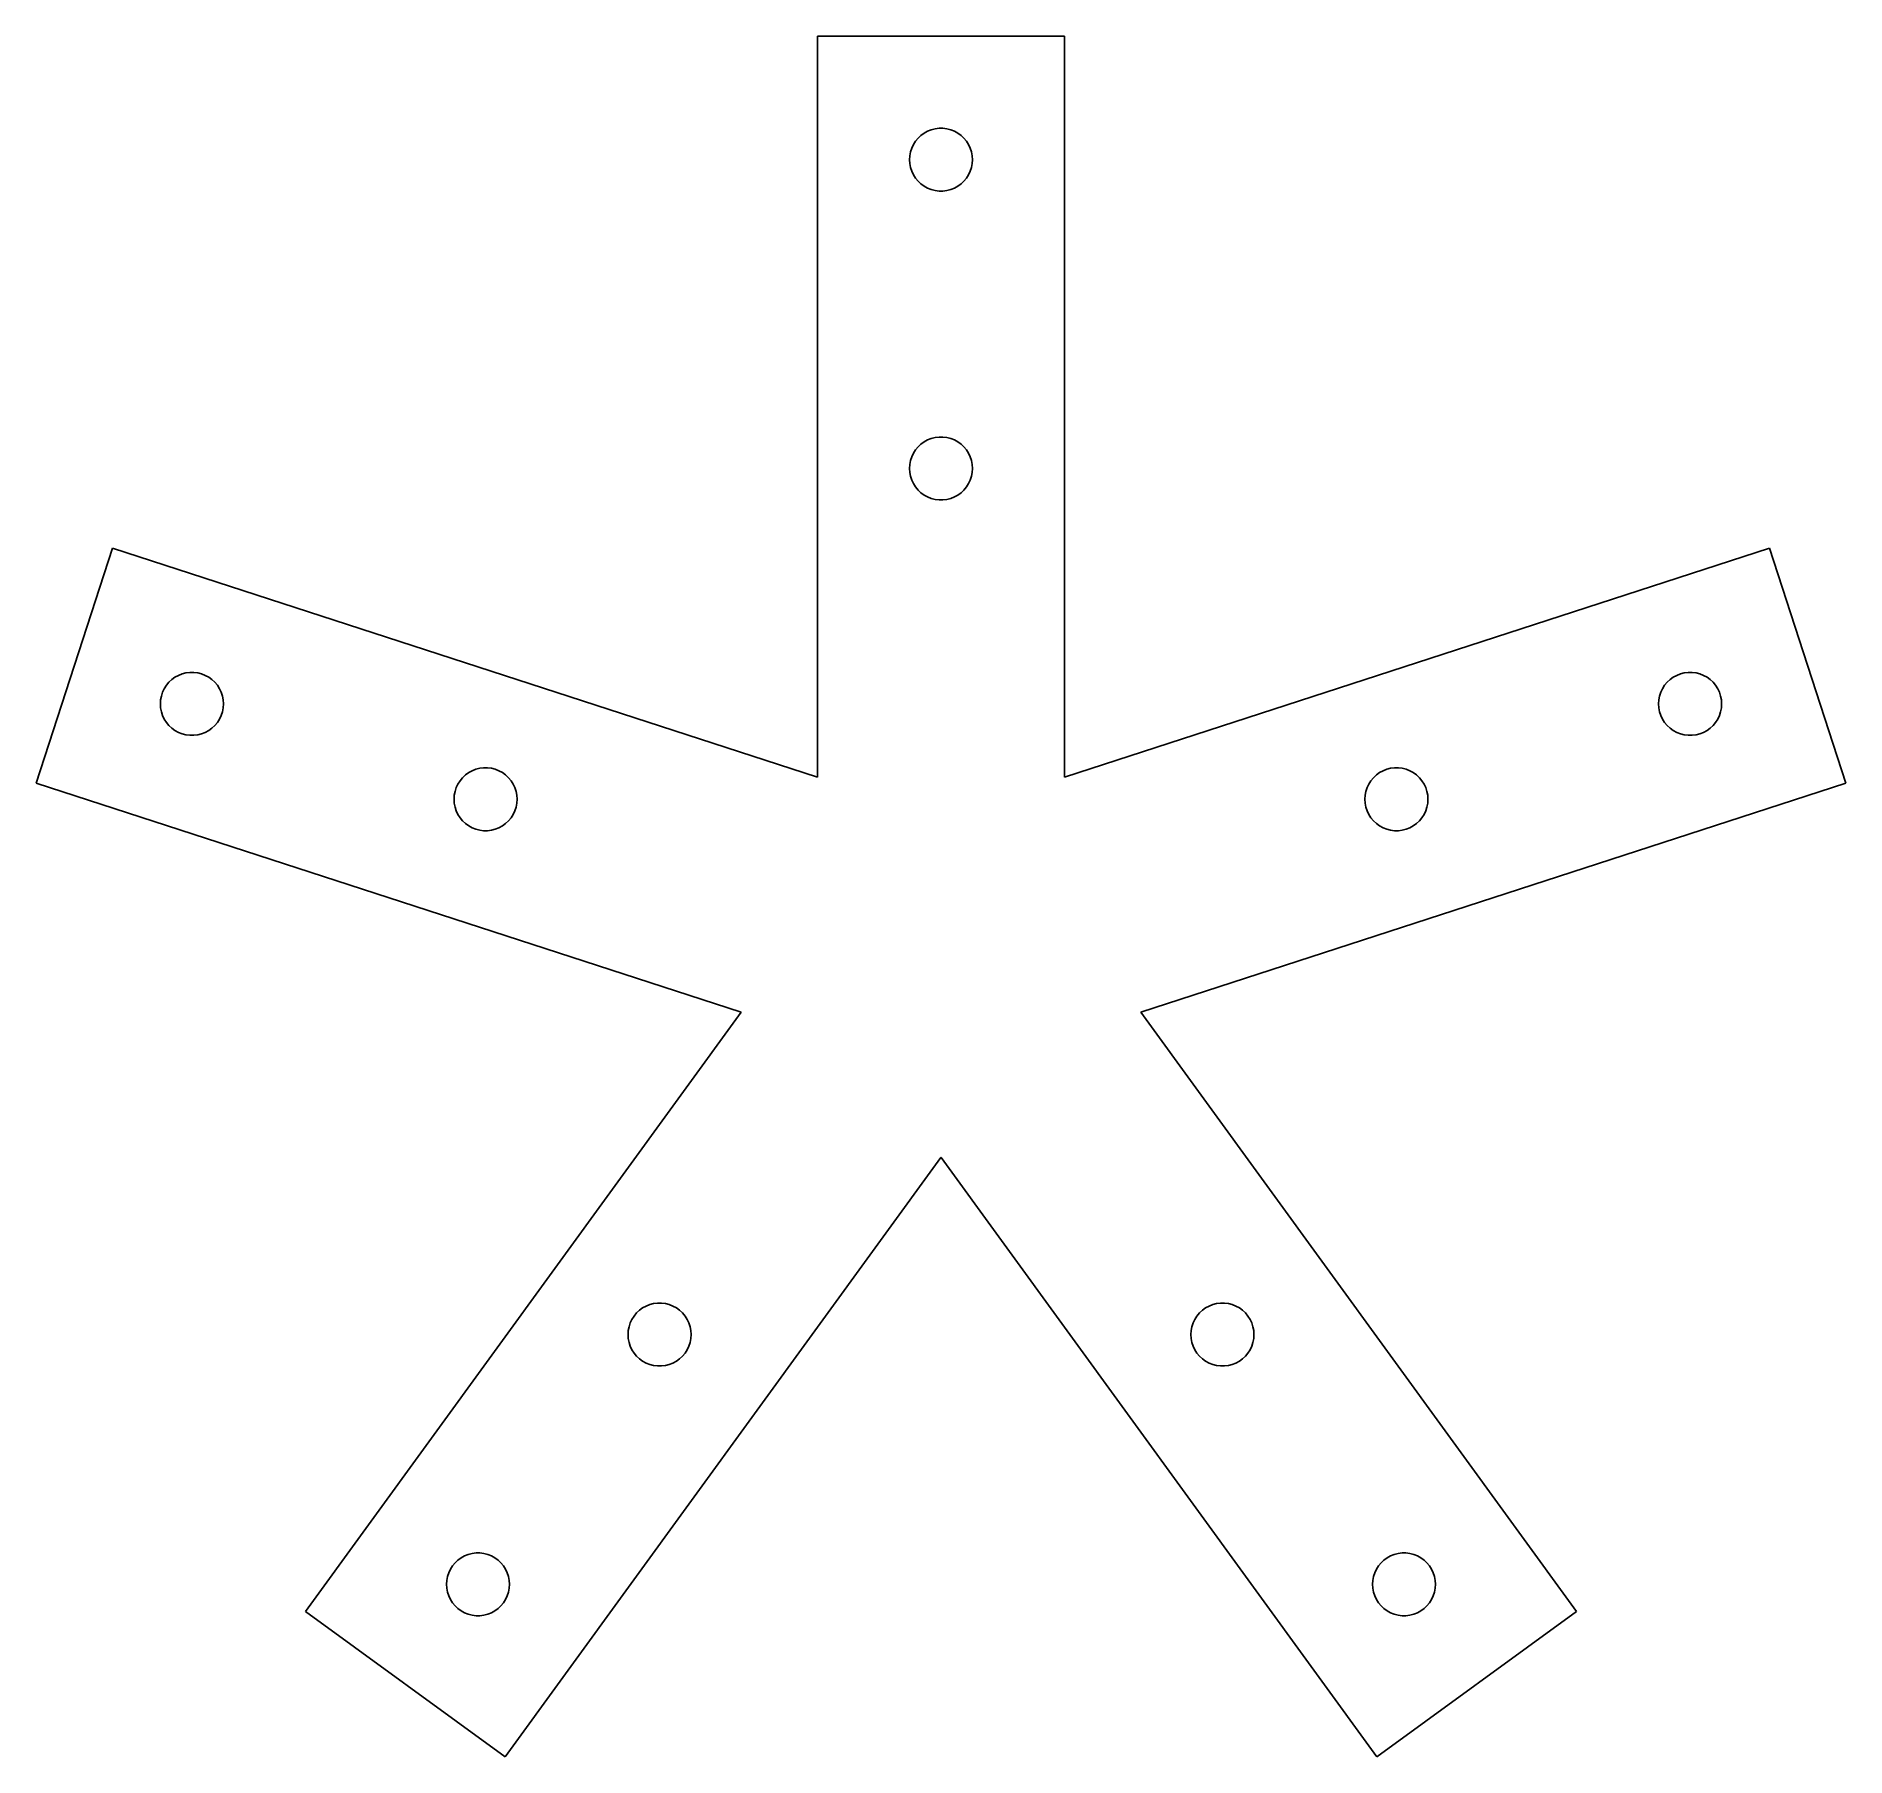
# Model space of a CAD drawing. Header units: metres. Extents: x -73 to 73, y -66 to 74.
import ezdxf

# ---------------------------------------------------------------- set-up
doc = ezdxf.new("R2010")
doc.units = ezdxf.units.M

msp = doc.modelspace()

# ---------------------------------------------------------------- linework, layer by layer
for p, q in [((10, 73.7638), (-10, 73.7638)), ((-10, 73.7638), (-10, 13.7719)), ((10, 13.7719), (10, 73.7638)), ((-1.36635, 65.9168), (-1.08572, 66.0711)), ((-1.08572, 66.0711), (-0.78798, 66.189)), ((-0.78798, 66.189), (-0.47781, 66.2686)), ((-0.47781, 66.2686), (-0.16011, 66.3088)), ((-0.16011, 66.3088), (0.16011, 66.3088)), ((0.16011, 66.3088), (0.47781, 66.2686)), ((0.47781, 66.2686), (0.78798, 66.189)), ((0.78798, 66.189), (1.08572, 66.0711)), ((1.08572, 66.0711), (1.36635, 65.9168)), ((-2.46988, 64.398), (-2.37093, 64.7025)), ((-2.37093, 64.7025), (-2.23457, 64.9923)), ((-2.23457, 64.9923), (-2.06299, 65.2626)), ((-2.06299, 65.2626), (-1.85886, 65.5094)), ((-1.85886, 65.5094), (-1.62543, 65.7286)), ((-1.62543, 65.7286), (-1.36635, 65.9168)), ((1.36635, 65.9168), (1.62543, 65.7286)), ((1.62543, 65.7286), (1.85886, 65.5094)), ((1.85886, 65.5094), (2.06299, 65.2626)), ((2.06299, 65.2626), (2.23457, 64.9923)), ((2.23457, 64.9923), (2.37093, 64.7025)), ((2.37093, 64.7025), (2.46988, 64.398)), ((-2.54999, 63.7638), (-2.52989, 64.0834)), ((-2.52989, 63.4442), (-2.54999, 63.7638)), ((-2.52989, 64.0834), (-2.46988, 64.398)), ((-2.46988, 63.1296), (-2.52989, 63.4442)), ((-2.37093, 62.8251), (-2.46988, 63.1296)), ((2.46988, 63.1296), (2.37093, 62.8251)), ((2.46988, 64.398), (2.52989, 64.0834)), ((2.52989, 63.4442), (2.46988, 63.1296)), ((2.52989, 64.0834), (2.54999, 63.7638)), ((2.54999, 63.7638), (2.52989, 63.4442)), ((-2.23457, 62.5353), (-2.37093, 62.8251)), ((-2.06299, 62.265), (-2.23457, 62.5353)), ((-1.85886, 62.0182), (-2.06299, 62.265)), ((-1.62543, 61.799), (-1.85886, 62.0182)), ((-1.36635, 61.6108), (-1.62543, 61.799)), ((-1.08572, 61.4565), (-1.36635, 61.6108)), ((1.36635, 61.6108), (1.08572, 61.4565)), ((1.62543, 61.799), (1.36635, 61.6108)), ((1.85886, 62.0182), (1.62543, 61.799)), ((2.06299, 62.265), (1.85886, 62.0182)), ((2.23457, 62.5353), (2.06299, 62.265)), ((2.37093, 62.8251), (2.23457, 62.5353)), ((-0.78798, 61.3386), (-1.08572, 61.4565)), ((-0.47781, 61.259), (-0.78798, 61.3386)), ((-0.16011, 61.2188), (-0.47781, 61.259)), ((0.16011, 61.2188), (-0.16011, 61.2188)), ((0.47781, 61.259), (0.16011, 61.2188)), ((0.78798, 61.3386), (0.47781, 61.259)), ((1.08572, 61.4565), (0.78798, 61.3386)), ((-1.36635, 40.9168), (-1.08572, 41.0711)), ((-1.08572, 41.0711), (-0.78798, 41.189)), ((-0.78798, 41.189), (-0.47781, 41.2686)), ((-0.47781, 41.2686), (-0.16011, 41.3088)), ((-0.16011, 41.3088), (0.16011, 41.3088)), ((0.16011, 41.3088), (0.47781, 41.2686)), ((0.47781, 41.2686), (0.78798, 41.189)), ((0.78798, 41.189), (1.08572, 41.0711)), ((1.08572, 41.0711), (1.36635, 40.9168)), ((-2.46988, 39.398), (-2.37093, 39.7025)), ((-2.37093, 39.7025), (-2.23457, 39.9923)), ((-2.23457, 39.9923), (-2.06299, 40.2626)), ((-2.06299, 40.2626), (-1.85886, 40.5094)), ((-1.85886, 40.5094), (-1.62543, 40.7286)), ((-1.62543, 40.7286), (-1.36635, 40.9168)), ((1.36635, 40.9168), (1.62543, 40.7286)), ((1.62543, 40.7286), (1.85886, 40.5094)), ((1.85886, 40.5094), (2.06299, 40.2626)), ((2.06299, 40.2626), (2.23457, 39.9923)), ((2.23457, 39.9923), (2.37093, 39.7025)), ((2.37093, 39.7025), (2.46988, 39.398)), ((-2.54999, 38.7638), (-2.52989, 39.0834)), ((-2.52989, 38.4442), (-2.54999, 38.7638)), ((-2.52989, 39.0834), (-2.46988, 39.398)), ((-2.46988, 38.1296), (-2.52989, 38.4442)), ((-2.37093, 37.8251), (-2.46988, 38.1296)), ((2.46988, 38.1296), (2.37093, 37.8251)), ((2.46988, 39.398), (2.52989, 39.0834)), ((2.52989, 38.4442), (2.46988, 38.1296)), ((2.52989, 39.0834), (2.54999, 38.7638)), ((2.54999, 38.7638), (2.52989, 38.4442)), ((-2.23457, 37.5353), (-2.37093, 37.8251)), ((-2.06299, 37.265), (-2.23457, 37.5353)), ((-1.85886, 37.0182), (-2.06299, 37.265)), ((-1.62543, 36.799), (-1.85886, 37.0182)), ((-1.36635, 36.6108), (-1.62543, 36.799)), ((1.62543, 36.799), (1.36635, 36.6108)), ((1.85886, 37.0182), (1.62543, 36.799)), ((2.06299, 37.265), (1.85886, 37.0182)), ((2.23457, 37.5353), (2.06299, 37.265)), ((2.37093, 37.8251), (2.23457, 37.5353)), ((-1.08572, 36.4565), (-1.36635, 36.6108)), ((-0.78798, 36.3386), (-1.08572, 36.4565)), ((-0.47781, 36.259), (-0.78798, 36.3386)), ((-0.16011, 36.2188), (-0.47781, 36.259)), ((0.16011, 36.2188), (-0.16011, 36.2188)), ((0.47781, 36.259), (0.16011, 36.2188)), ((0.78798, 36.3386), (0.47781, 36.259)), ((1.08572, 36.4565), (0.78798, 36.3386)), ((1.36635, 36.6108), (1.08572, 36.4565)), ((-67.0634, 32.3048), (-73.2437, 13.2837)), ((-10.0077, 13.7663), (-67.0634, 32.3048)), ((67.0634, 32.3048), (10.0077, 13.7663)), ((73.2437, 13.2837), (67.0634, 32.3048)), ((-62.0093, 21.8571), (-61.7287, 22.0114)), ((-61.7287, 22.0114), (-61.431, 22.1293)), ((-61.431, 22.1293), (-61.1208, 22.2089)), ((-61.1208, 22.2089), (-60.8031, 22.2491)), ((-60.8031, 22.2491), (-60.4829, 22.2491)), ((-60.4829, 22.2491), (-60.1652, 22.2089)), ((-60.1652, 22.2089), (-59.855, 22.1293)), ((-59.855, 22.1293), (-59.5572, 22.0114)), ((-59.5572, 22.0114), (-59.2766, 21.8571)), ((59.2766, 21.8571), (59.5572, 22.0114)), ((59.5572, 22.0114), (59.855, 22.1293)), ((59.855, 22.1293), (60.1652, 22.2089)), ((60.1652, 22.2089), (60.4829, 22.2491)), ((60.4829, 22.2491), (60.8031, 22.2491)), ((60.8031, 22.2491), (61.1208, 22.2089)), ((61.1208, 22.2089), (61.431, 22.1293)), ((61.431, 22.1293), (61.7287, 22.0114)), ((61.7287, 22.0114), (62.0093, 21.8571)), ((-63.1129, 20.3383), (-63.0139, 20.6428)), ((-63.0139, 20.6428), (-62.8776, 20.9326)), ((-62.8776, 20.9326), (-62.706, 21.2029)), ((-62.706, 21.2029), (-62.5018, 21.4497)), ((-62.5018, 21.4497), (-62.2684, 21.6689)), ((-62.2684, 21.6689), (-62.0093, 21.8571)), ((-59.2766, 21.8571), (-59.0176, 21.6689)), ((-59.0176, 21.6689), (-58.7841, 21.4497)), ((-58.7841, 21.4497), (-58.58, 21.2029)), ((-58.58, 21.2029), (-58.4084, 20.9326)), ((-58.4084, 20.9326), (-58.272, 20.6428)), ((-58.272, 20.6428), (-58.1731, 20.3382)), ((58.1731, 20.3382), (58.272, 20.6428)), ((58.272, 20.6428), (58.4084, 20.9326)), ((58.4084, 20.9326), (58.58, 21.2029)), ((58.58, 21.2029), (58.7841, 21.4497)), ((58.7841, 21.4497), (59.0176, 21.6689)), ((59.0176, 21.6689), (59.2766, 21.8571)), ((62.0093, 21.8571), (62.2684, 21.6689)), ((62.2684, 21.6689), (62.5018, 21.4497)), ((62.5018, 21.4497), (62.706, 21.2029)), ((62.706, 21.2029), (62.8776, 20.9326)), ((62.8776, 20.9326), (63.0139, 20.6428)), ((63.0139, 20.6428), (63.1129, 20.3383)), ((-63.193, 19.7041), (-63.1729, 20.0237)), ((-63.1729, 19.3845), (-63.193, 19.7041)), ((-63.1729, 20.0237), (-63.1129, 20.3383)), ((-63.1129, 19.0699), (-63.1729, 19.3845)), ((-63.0139, 18.7654), (-63.1129, 19.0699)), ((-58.1731, 19.0699), (-58.272, 18.7654)), ((-58.1731, 20.3382), (-58.1131, 20.0237)), ((-58.1131, 19.3845), (-58.1731, 19.0699)), ((-58.1131, 20.0237), (-58.093, 19.7041)), ((-58.093, 19.7041), (-58.1131, 19.3845)), ((58.093, 19.7041), (58.1131, 20.0237)), ((58.1131, 19.3845), (58.093, 19.7041)), ((58.1131, 20.0237), (58.1731, 20.3382)), ((58.1731, 19.0699), (58.1131, 19.3845)), ((58.272, 18.7654), (58.1731, 19.0699)), ((63.1129, 19.0699), (63.0139, 18.7654)), ((63.1129, 20.3383), (63.1729, 20.0237)), ((63.1729, 19.3845), (63.1129, 19.0699)), ((63.1729, 20.0237), (63.193, 19.7041)), ((63.193, 19.7041), (63.1729, 19.3845)), ((-62.8776, 18.4756), (-63.0139, 18.7654)), ((-62.706, 18.2052), (-62.8776, 18.4756)), ((-62.5018, 17.9585), (-62.706, 18.2052)), ((-62.2684, 17.7393), (-62.5018, 17.9585)), ((-62.0093, 17.5511), (-62.2684, 17.7393)), ((-59.0175, 17.7393), (-59.2766, 17.5511)), ((-58.7841, 17.9585), (-59.0175, 17.7393)), ((-58.58, 18.2053), (-58.7841, 17.9585)), ((-58.4084, 18.4756), (-58.58, 18.2053)), ((-58.272, 18.7654), (-58.4084, 18.4756)), ((58.4084, 18.4756), (58.272, 18.7654)), ((58.58, 18.2053), (58.4084, 18.4756)), ((58.7841, 17.9585), (58.58, 18.2053)), ((59.0175, 17.7393), (58.7841, 17.9585)), ((59.2766, 17.5511), (59.0175, 17.7393)), ((62.2684, 17.7393), (62.0093, 17.5511)), ((62.5018, 17.9585), (62.2684, 17.7393)), ((62.706, 18.2052), (62.5018, 17.9585)), ((62.8776, 18.4756), (62.706, 18.2052)), ((63.0139, 18.7654), (62.8776, 18.4756)), ((-61.7287, 17.3968), (-62.0093, 17.5511)), ((-61.431, 17.2789), (-61.7287, 17.3968)), ((-61.1208, 17.1993), (-61.431, 17.2789)), ((-60.8031, 17.1591), (-61.1208, 17.1993)), ((-60.4829, 17.1591), (-60.8031, 17.1591)), ((-60.1651, 17.1993), (-60.4829, 17.1591)), ((-59.855, 17.2789), (-60.1651, 17.1993)), ((-59.5572, 17.3968), (-59.855, 17.2789)), ((-59.2766, 17.5511), (-59.5572, 17.3968)), ((59.5572, 17.3968), (59.2766, 17.5511)), ((59.855, 17.2789), (59.5572, 17.3968)), ((60.1651, 17.1993), (59.855, 17.2789)), ((60.4829, 17.1591), (60.1651, 17.1993)), ((60.8031, 17.1591), (60.4829, 17.1591)), ((61.1208, 17.1993), (60.8031, 17.1591)), ((61.431, 17.2789), (61.1208, 17.1993)), ((61.7287, 17.3968), (61.431, 17.2789)), ((62.0093, 17.5511), (61.7287, 17.3968)), ((-73.2437, 13.2837), (-16.188, -5.25481)), ((-39.2375, 12.9174), (-39.1012, 13.2071)), ((-39.1012, 13.2071), (-38.9296, 13.4775)), ((-38.9296, 13.4775), (-38.7254, 13.7242)), ((-38.7254, 13.7242), (-38.492, 13.9435)), ((-38.492, 13.9435), (-38.2329, 14.1317)), ((-38.2329, 14.1317), (-37.9523, 14.286)), ((-37.9523, 14.286), (-37.6546, 14.4039)), ((-37.6546, 14.4039), (-37.3444, 14.4835)), ((-37.3444, 14.4835), (-37.0267, 14.5236)), ((-37.0267, 14.5236), (-36.7065, 14.5236)), ((-36.7065, 14.5236), (-36.3887, 14.4835)), ((-36.3887, 14.4835), (-36.0786, 14.4039)), ((-36.0786, 14.4039), (-35.7808, 14.286)), ((-35.7808, 14.286), (-35.5002, 14.1317)), ((-35.5002, 14.1317), (-35.2411, 13.9435)), ((-35.2411, 13.9435), (-35.0077, 13.7243)), ((-35.0077, 13.7243), (-34.8036, 13.4775)), ((-34.8036, 13.4775), (-34.632, 13.2071)), ((-34.632, 13.2071), (-34.4956, 12.9174)), ((-10.0059, 13.7719), (-10.0077, 13.7663)), ((-10, 13.7719), (-10.0059, 13.7719)), ((10.0059, 13.7719), (10, 13.7719)), ((10.0077, 13.7663), (10.0059, 13.7719)), ((16.188, -5.25481), (73.2437, 13.2837)), ((34.4956, 12.9174), (34.632, 13.2071)), ((34.632, 13.2071), (34.8036, 13.4775)), ((34.8036, 13.4775), (35.0077, 13.7243)), ((35.0077, 13.7243), (35.2411, 13.9435)), ((35.2411, 13.9435), (35.5002, 14.1317)), ((35.5002, 14.1317), (35.7808, 14.286)), ((35.7808, 14.286), (36.0786, 14.4039)), ((36.0786, 14.4039), (36.3887, 14.4835)), ((36.3887, 14.4835), (36.7065, 14.5236)), ((36.7065, 14.5236), (37.0267, 14.5236)), ((37.0267, 14.5236), (37.3444, 14.4835)), ((37.3444, 14.4835), (37.6546, 14.4039)), ((37.6546, 14.4039), (37.9523, 14.286)), ((37.9523, 14.286), (38.2329, 14.1317)), ((38.2329, 14.1317), (38.492, 13.9435)), ((38.492, 13.9435), (38.7254, 13.7242)), ((38.7254, 13.7242), (38.9296, 13.4775)), ((38.9296, 13.4775), (39.1012, 13.2071)), ((39.1012, 13.2071), (39.2375, 12.9174)), ((-39.4166, 11.9787), (-39.3965, 12.2983)), ((-39.3965, 11.6591), (-39.4166, 11.9787)), ((-39.3965, 12.2983), (-39.3365, 12.6128)), ((-39.3365, 12.6128), (-39.2375, 12.9174)), ((-34.4956, 12.9174), (-34.3967, 12.6128)), ((-34.3967, 12.6128), (-34.3367, 12.2983)), ((-34.3367, 12.2983), (-34.3166, 11.9787)), ((-34.3166, 11.9787), (-34.3367, 11.6591)), ((34.3166, 11.9787), (34.3367, 12.2983)), ((34.3367, 11.6591), (34.3166, 11.9787)), ((34.3367, 12.2983), (34.3967, 12.6128)), ((34.3967, 12.6128), (34.4956, 12.9174)), ((39.2375, 12.9174), (39.3365, 12.6128)), ((39.3365, 12.6128), (39.3965, 12.2983)), ((39.3965, 12.2983), (39.4166, 11.9787)), ((39.4166, 11.9787), (39.3965, 11.6591)), ((-39.3365, 11.3445), (-39.3965, 11.6591)), ((-39.2375, 11.0399), (-39.3365, 11.3445)), ((-39.1012, 10.7502), (-39.2375, 11.0399)), ((-38.9296, 10.4798), (-39.1012, 10.7502)), ((-38.7254, 10.2331), (-38.9296, 10.4798)), ((-34.8036, 10.4798), (-35.0077, 10.2331)), ((-34.632, 10.7502), (-34.8036, 10.4798)), ((-34.4956, 11.0399), (-34.632, 10.7502)), ((-34.3967, 11.3445), (-34.4956, 11.0399)), ((-34.3367, 11.6591), (-34.3967, 11.3445)), ((34.3967, 11.3445), (34.3367, 11.6591)), ((34.4956, 11.0399), (34.3967, 11.3445)), ((34.632, 10.7502), (34.4956, 11.0399)), ((34.8036, 10.4798), (34.632, 10.7502)), ((35.0077, 10.2331), (34.8036, 10.4798)), ((38.9296, 10.4798), (38.7254, 10.2331)), ((39.1012, 10.7502), (38.9296, 10.4798)), ((39.2375, 11.0399), (39.1012, 10.7502)), ((39.3365, 11.3445), (39.2375, 11.0399)), ((39.3965, 11.6591), (39.3365, 11.3445)), ((-38.492, 10.0139), (-38.7254, 10.2331)), ((-38.2329, 9.82564), (-38.492, 10.0139)), ((-37.9523, 9.67136), (-38.2329, 9.82564)), ((-37.6546, 9.55348), (-37.9523, 9.67136)), ((-37.3444, 9.47383), (-37.6546, 9.55348)), ((-37.0267, 9.4337), (-37.3444, 9.47383)), ((-36.7065, 9.4337), (-37.0267, 9.4337)), ((-36.3887, 9.47385), (-36.7065, 9.4337)), ((-36.0786, 9.55348), (-36.3887, 9.47385)), ((-35.7808, 9.67137), (-36.0786, 9.55348)), ((-35.5002, 9.82564), (-35.7808, 9.67137)), ((-35.2411, 10.0139), (-35.5002, 9.82564)), ((-35.0077, 10.2331), (-35.2411, 10.0139)), ((35.2411, 10.0139), (35.0077, 10.2331)), ((35.5002, 9.82564), (35.2411, 10.0139)), ((35.7808, 9.67137), (35.5002, 9.82564)), ((36.0786, 9.55348), (35.7808, 9.67137)), ((36.3887, 9.47385), (36.0786, 9.55348)), ((36.7065, 9.4337), (36.3887, 9.47385)), ((37.0267, 9.4337), (36.7065, 9.4337)), ((37.3444, 9.47383), (37.0267, 9.4337)), ((37.6546, 9.55348), (37.3444, 9.47383)), ((37.9523, 9.67136), (37.6546, 9.55348)), ((38.2329, 9.82564), (37.9523, 9.67136)), ((38.492, 10.0139), (38.2329, 9.82564)), ((38.7254, 10.2331), (38.492, 10.0139)), ((-16.1851, -5.26385), (-51.4474, -53.7983)), ((-16.188, -5.25481), (-16.1898, -5.26039)), ((-16.1898, -5.26039), (-16.1851, -5.26385)), ((16.1851, -5.26385), (16.1898, -5.26039)), ((51.4474, -53.7983), (16.1851, -5.26385)), ((16.1898, -5.26039), (16.188, -5.25481)), ((-35.2671, -65.554), (-0.00475, -17.0196)), ((-0.00475, -17.0196), (0, -17.023)), ((0, -17.023), (0.00475, -17.0196)), ((0.00475, -17.0196), (35.2671, -65.554)), ((-24.4102, -29.3958), (-24.1512, -29.2076)), ((-24.1512, -29.2076), (-23.8705, -29.0533)), ((-23.8705, -29.0533), (-23.5728, -28.9354)), ((-23.5728, -28.9354), (-23.2626, -28.8557)), ((-23.2626, -28.8557), (-22.9449, -28.8156)), ((-22.9449, -28.8156), (-22.6247, -28.8156)), ((-22.6247, -28.8156), (-22.307, -28.8558)), ((-22.307, -28.8558), (-21.9968, -28.9354)), ((-21.9968, -28.9354), (-21.6991, -29.0533)), ((-21.6991, -29.0533), (-21.4184, -29.2075)), ((-21.4184, -29.2075), (-21.1594, -29.3958)), ((21.1594, -29.3958), (21.4184, -29.2075)), ((21.4184, -29.2075), (21.6991, -29.0533)), ((21.6991, -29.0533), (21.9968, -28.9354)), ((21.9968, -28.9354), (22.307, -28.8558)), ((22.307, -28.8558), (22.6247, -28.8156)), ((22.6247, -28.8156), (22.9449, -28.8156)), ((22.9449, -28.8156), (23.2626, -28.8557)), ((23.2626, -28.8557), (23.5728, -28.9354)), ((23.5728, -28.9354), (23.8705, -29.0533)), ((23.8705, -29.0533), (24.1512, -29.2076)), ((24.1512, -29.2076), (24.4102, -29.3958)), ((-25.3147, -31.041), (-25.2547, -30.7264)), ((-25.2547, -30.7264), (-25.1557, -30.4219)), ((-25.1557, -30.4219), (-25.0194, -30.1321)), ((-25.0194, -30.1321), (-24.8478, -29.8617)), ((-24.8478, -29.8617), (-24.6437, -29.615)), ((-24.6437, -29.615), (-24.4102, -29.3958)), ((-21.1594, -29.3958), (-20.9259, -29.615)), ((-20.9259, -29.615), (-20.7218, -29.8617)), ((-20.7218, -29.8617), (-20.5502, -30.1321)), ((-20.5502, -30.1321), (-20.4139, -30.4218)), ((-20.4139, -30.4218), (-20.3149, -30.7264)), ((-20.3149, -30.7264), (-20.2549, -31.041)), ((20.2549, -31.041), (20.3149, -30.7264)), ((20.3149, -30.7264), (20.4139, -30.4218)), ((20.4139, -30.4218), (20.5502, -30.1321)), ((20.5502, -30.1321), (20.7218, -29.8617)), ((20.7218, -29.8617), (20.9259, -29.615)), ((20.9259, -29.615), (21.1594, -29.3958)), ((24.4102, -29.3958), (24.6437, -29.615)), ((24.6437, -29.615), (24.8478, -29.8617)), ((24.8478, -29.8617), (25.0194, -30.1321)), ((25.0194, -30.1321), (25.1557, -30.4219)), ((25.1557, -30.4219), (25.2547, -30.7264)), ((25.2547, -30.7264), (25.3147, -31.041)), ((-25.3348, -31.3606), (-25.3147, -31.041)), ((-25.3147, -31.6802), (-25.3348, -31.3606)), ((-25.2547, -31.9947), (-25.3147, -31.6802)), ((-25.1557, -32.2993), (-25.2547, -31.9947)), ((-20.3149, -31.9947), (-20.4139, -32.2993)), ((-20.2549, -31.6802), (-20.3149, -31.9947)), ((-20.2549, -31.041), (-20.2348, -31.3606)), ((-20.2348, -31.3606), (-20.2549, -31.6802)), ((20.2348, -31.3606), (20.2549, -31.041)), ((20.2549, -31.6802), (20.2348, -31.3606)), ((20.3149, -31.9947), (20.2549, -31.6802)), ((20.4139, -32.2993), (20.3149, -31.9947)), ((25.2547, -31.9947), (25.1557, -32.2993)), ((25.3147, -31.6802), (25.2547, -31.9947)), ((25.3147, -31.041), (25.3348, -31.3606)), ((25.3348, -31.3606), (25.3147, -31.6802)), ((-25.0194, -32.5891), (-25.1557, -32.2993)), ((-24.8478, -32.8594), (-25.0194, -32.5891)), ((-24.6436, -33.1062), (-24.8478, -32.8594)), ((-24.4102, -33.3254), (-24.6436, -33.1062)), ((-24.1512, -33.5136), (-24.4102, -33.3254)), ((-23.8705, -33.6679), (-24.1512, -33.5136)), ((-23.5728, -33.7858), (-23.8705, -33.6679)), ((-21.6991, -33.6679), (-21.9968, -33.7858)), ((-21.4184, -33.5136), (-21.6991, -33.6679)), ((-21.1594, -33.3254), (-21.4184, -33.5136)), ((-20.9259, -33.1062), (-21.1594, -33.3254)), ((-20.7218, -32.8594), (-20.9259, -33.1062)), ((-20.5502, -32.5891), (-20.7218, -32.8594)), ((-20.4139, -32.2993), (-20.5502, -32.5891)), ((20.5502, -32.5891), (20.4139, -32.2993)), ((20.7218, -32.8594), (20.5502, -32.5891)), ((20.9259, -33.1062), (20.7218, -32.8594)), ((21.1594, -33.3254), (20.9259, -33.1062)), ((21.4184, -33.5136), (21.1594, -33.3254)), ((21.6991, -33.6679), (21.4184, -33.5136)), ((21.9968, -33.7858), (21.6991, -33.6679)), ((23.8705, -33.6679), (23.5728, -33.7858)), ((24.1512, -33.5136), (23.8705, -33.6679)), ((24.4102, -33.3254), (24.1512, -33.5136)), ((24.6436, -33.1062), (24.4102, -33.3254)), ((24.8478, -32.8594), (24.6436, -33.1062)), ((25.0194, -32.5891), (24.8478, -32.8594)), ((25.1557, -32.2993), (25.0194, -32.5891)), ((-23.2626, -33.8654), (-23.5728, -33.7858)), ((-22.9449, -33.9055), (-23.2626, -33.8654)), ((-22.6247, -33.9055), (-22.9449, -33.9055)), ((-22.307, -33.8654), (-22.6247, -33.9055)), ((-21.9968, -33.7858), (-22.307, -33.8654)), ((22.307, -33.8654), (21.9968, -33.7858)), ((22.6247, -33.9055), (22.307, -33.8654)), ((22.9449, -33.9055), (22.6247, -33.9055)), ((23.2626, -33.8654), (22.9449, -33.9055)), ((23.5728, -33.7858), (23.2626, -33.8654)), ((-39.3383, -49.8404), (-39.1048, -49.6212)), ((-39.1048, -49.6212), (-38.8458, -49.433)), ((-38.8458, -49.433), (-38.5651, -49.2787)), ((-38.5651, -49.2787), (-38.2674, -49.1608)), ((-38.2674, -49.1608), (-37.9572, -49.0812)), ((-37.9572, -49.0812), (-37.6395, -49.041)), ((-37.6395, -49.041), (-37.3193, -49.041)), ((-37.3193, -49.041), (-37.0016, -49.0812)), ((-37.0016, -49.0812), (-36.6914, -49.1608)), ((-36.6914, -49.1608), (-36.3937, -49.2787)), ((-36.3937, -49.2787), (-36.1131, -49.433)), ((-36.1131, -49.433), (-35.854, -49.6212)), ((-35.854, -49.6212), (-35.6206, -49.8404)), ((35.6206, -49.8404), (35.854, -49.6212)), ((35.854, -49.6212), (36.1131, -49.433)), ((36.1131, -49.433), (36.3937, -49.2787)), ((36.3937, -49.2787), (36.6914, -49.1608)), ((36.6914, -49.1608), (37.0016, -49.0812)), ((37.0016, -49.0812), (37.3193, -49.041)), ((37.3193, -49.041), (37.6395, -49.041)), ((37.6395, -49.041), (37.9572, -49.0812)), ((37.9572, -49.0812), (38.2674, -49.1608)), ((38.2674, -49.1608), (38.5651, -49.2787)), ((38.5651, -49.2787), (38.8458, -49.433)), ((38.8458, -49.433), (39.1048, -49.6212)), ((39.1048, -49.6212), (39.3383, -49.8404)), ((-40.0294, -51.586), (-40.0093, -51.2664)), ((-40.0093, -51.2664), (-39.9493, -50.9518)), ((-39.9493, -50.9518), (-39.8503, -50.6473)), ((-39.8503, -50.6473), (-39.714, -50.3575)), ((-39.714, -50.3575), (-39.5424, -50.0872)), ((-39.5424, -50.0872), (-39.3383, -49.8404)), ((-35.6206, -49.8404), (-35.4164, -50.0871)), ((-35.4164, -50.0871), (-35.2449, -50.3575)), ((-35.2449, -50.3575), (-35.1085, -50.6473)), ((-35.1085, -50.6473), (-35.0095, -50.9518)), ((-35.0095, -50.9518), (-34.9495, -51.2664)), ((-34.9495, -51.2664), (-34.9294, -51.586)), ((34.9294, -51.586), (34.9495, -51.2664)), ((34.9495, -51.2664), (35.0095, -50.9518)), ((35.0095, -50.9518), (35.1085, -50.6473)), ((35.1085, -50.6473), (35.2449, -50.3575)), ((35.2449, -50.3575), (35.4164, -50.0871)), ((35.4164, -50.0871), (35.6206, -49.8404)), ((39.3383, -49.8404), (39.5424, -50.0872)), ((39.5424, -50.0872), (39.714, -50.3575)), ((39.714, -50.3575), (39.8503, -50.6473)), ((39.8503, -50.6473), (39.9493, -50.9518)), ((39.9493, -50.9518), (40.0093, -51.2664)), ((40.0093, -51.2664), (40.0294, -51.586)), ((-40.0093, -51.9056), (-40.0294, -51.586)), ((-39.9493, -52.2202), (-40.0093, -51.9056)), ((-39.8503, -52.5247), (-39.9493, -52.2202)), ((-39.714, -52.8145), (-39.8503, -52.5247)), ((-35.1085, -52.5247), (-35.2448, -52.8145)), ((-35.0095, -52.2202), (-35.1085, -52.5247)), ((-34.9495, -51.9056), (-35.0095, -52.2202)), ((-34.9294, -51.586), (-34.9495, -51.9056)), ((34.9495, -51.9056), (34.9294, -51.586)), ((35.0095, -52.2202), (34.9495, -51.9056)), ((35.1085, -52.5247), (35.0095, -52.2202)), ((35.2448, -52.8145), (35.1085, -52.5247)), ((39.8503, -52.5247), (39.714, -52.8145)), ((39.9493, -52.2202), (39.8503, -52.5247)), ((40.0093, -51.9056), (39.9493, -52.2202)), ((40.0294, -51.586), (40.0093, -51.9056)), ((-51.4474, -53.7983), (-35.2671, -65.554)), ((-39.5424, -53.0849), (-39.714, -52.8145)), ((-39.3383, -53.3316), (-39.5424, -53.0849)), ((-39.1049, -53.5508), (-39.3383, -53.3316)), ((-38.8458, -53.739), (-39.1049, -53.5508)), ((-38.5652, -53.8933), (-38.8458, -53.739)), ((-38.2674, -54.0112), (-38.5652, -53.8933)), ((-37.9572, -54.0908), (-38.2674, -54.0112)), ((-37.6395, -54.131), (-37.9572, -54.0908)), ((-37.3193, -54.131), (-37.6395, -54.131)), ((-37.0016, -54.0908), (-37.3193, -54.131)), ((-36.6914, -54.0112), (-37.0016, -54.0908)), ((-36.3937, -53.8933), (-36.6914, -54.0112)), ((-36.1131, -53.739), (-36.3937, -53.8933)), ((-35.854, -53.5508), (-36.1131, -53.739)), ((-35.6206, -53.3316), (-35.854, -53.5508)), ((-35.4164, -53.0849), (-35.6206, -53.3316)), ((-35.2448, -52.8145), (-35.4164, -53.0849)), ((35.4164, -53.0849), (35.2448, -52.8145)), ((35.2671, -65.554), (51.4474, -53.7983)), ((35.6206, -53.3316), (35.4164, -53.0849)), ((35.854, -53.5508), (35.6206, -53.3316)), ((36.1131, -53.739), (35.854, -53.5508)), ((36.3937, -53.8933), (36.1131, -53.739)), ((36.6914, -54.0112), (36.3937, -53.8933)), ((37.0016, -54.0908), (36.6914, -54.0112)), ((37.3193, -54.131), (37.0016, -54.0908)), ((37.6395, -54.131), (37.3193, -54.131)), ((37.9572, -54.0908), (37.6395, -54.131)), ((38.2674, -54.0112), (37.9572, -54.0908)), ((38.5652, -53.8933), (38.2674, -54.0112)), ((38.8458, -53.739), (38.5652, -53.8933)), ((39.1049, -53.5508), (38.8458, -53.739)), ((39.3383, -53.3316), (39.1049, -53.5508)), ((39.5424, -53.0849), (39.3383, -53.3316)), ((39.714, -52.8145), (39.5424, -53.0849))]:
    msp.add_line(p, q)

doc.saveas('drawing.dxf')
